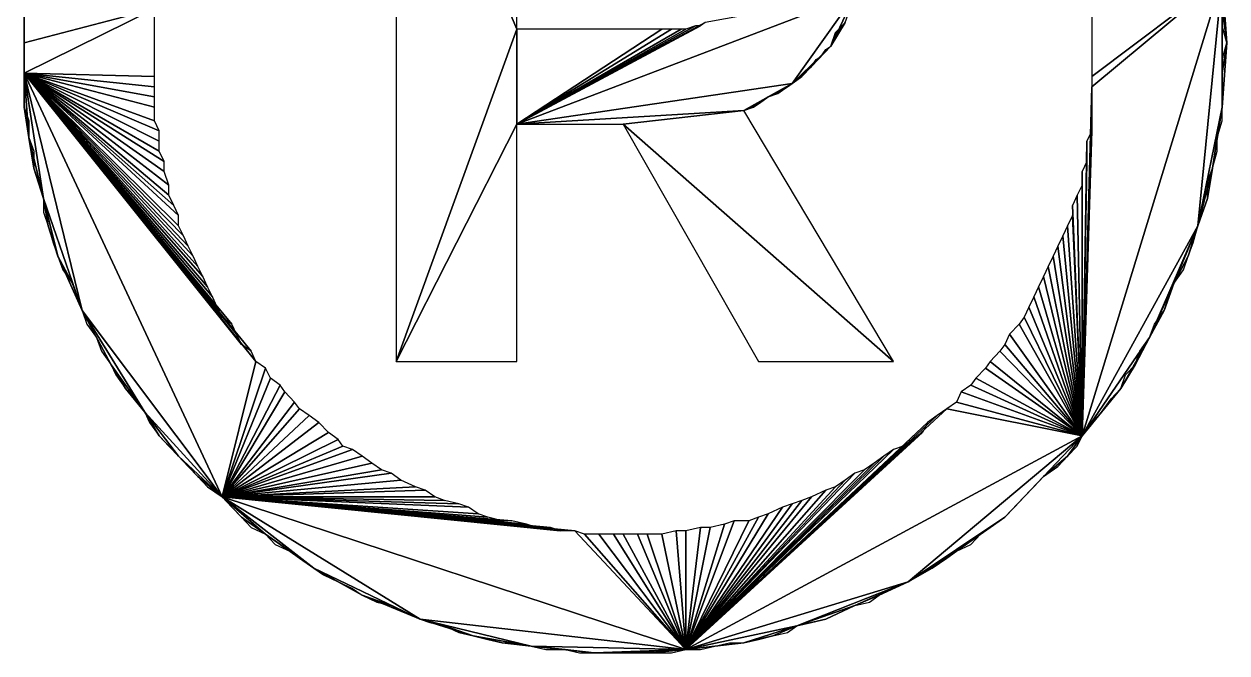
# Model space of a CAD drawing. Header units: millimetres. Extents: x 245 to 2830, y 44 to 1976.
# Drawn here: x 2820.01 to 2829.83, y 110.58 to 115.71 of the extents above; entities that cross this region are included whole.
import ezdxf

# ---------------------------------------------------------------- set-up
doc = ezdxf.new("R2010")
doc.units = ezdxf.units.MM
doc.layers.add('FloorPlan-page-1', color=7, linetype='Continuous')

msp = doc.modelspace()

# ---------------------------------------------------------------- linework, layer by layer
at = {"layer": 'FloorPlan-page-1', "color": 7, "true_color": 0x000000}
for points in [[(2823.045, 117.9913, -0.05), (2823.045, 112.9553, -0.05), (2824.0311, 115.667, -0.05)], [(2823.045, 117.9913, -0.05), (2824.0311, 115.667, -0.05), (2824.0311, 117.2165, -0.05)], [(2820.0077, 116.0821, -0.05), (2820.0077, 115.833, -0.05), (2820.0077, 115.5563, -0.05)], [(2820.0077, 116.0821, -0.05), (2820.0077, 115.5563, -0.05), (2821.0727, 115.833, -0.05)], [(2828.6463, 112.3466, -0.05), (2829.593, 114.0621, -0.05), (2829.7902, 116.0821, -0.05)], [(2828.7252, 115.1966, -0.05), (2828.6463, 112.3466, -0.05), (2829.7902, 116.0821, -0.05)], [(2828.7252, 115.2796, -0.05), (2828.7252, 115.1966, -0.05), (2829.7902, 116.0821, -0.05)], [(2828.7252, 115.833, -0.05), (2828.7252, 115.2796, -0.05), (2829.7902, 116.0821, -0.05)], [(2829.593, 114.0621, -0.05), (2829.7902, 115.0306, -0.05), (2829.7902, 116.0821, -0.05)], [(2829.8297, 115.5563, -0.05), (2829.7902, 115.833, -0.05), (2829.7902, 116.0821, -0.05)], [(2829.7902, 115.0306, -0.05), (2829.8297, 115.5563, -0.05), (2829.7902, 116.0821, -0.05)], [(2824.0311, 114.8922, -0.05), (2826.2795, 115.2243, -0.05), (2826.7923, 115.9437, -0.05)], [(2825.5695, 115.7223, -0.05), (2824.0311, 114.8922, -0.05), (2826.7923, 115.9437, -0.05)], [(2826.2795, 115.2243, -0.05), (2826.5951, 115.5286, -0.05), (2826.7923, 115.9437, -0.05)], [(2826.5951, 115.5286, -0.05), (2826.7134, 115.7223, -0.05), (2826.7923, 115.9437, -0.05)], [(2820.0077, 115.833, -0.05), (2820.0077, 115.6947, -0.05), (2820.0077, 115.5563, -0.05)], [(2820.0077, 115.3073, -0.05), (2821.0727, 115.2796, -0.05), (2821.0727, 115.833, -0.05)], [(2820.0077, 115.5563, -0.05), (2820.0077, 115.3073, -0.05), (2821.0727, 115.833, -0.05)], [(2829.8297, 115.5563, -0.05), (2829.7902, 115.6947, -0.05), (2829.7902, 115.833, -0.05)], [(2825.5695, 115.7223, -0.05), (2825.5301, 115.6947, -0.05), (2824.0311, 114.8922, -0.05)], [(2826.5951, 115.5286, -0.05), (2826.6346, 115.6393, -0.05), (2826.7134, 115.7223, -0.05)], [(2826.6346, 115.6393, -0.05), (2826.674, 115.667, -0.05), (2826.7134, 115.7223, -0.05)], [(2824.0311, 115.667, -0.05), (2823.045, 112.9553, -0.05), (2824.0311, 114.8922, -0.05)], [(2825.4906, 115.6947, -0.05), (2825.4117, 115.667, -0.05), (2824.0311, 114.8922, -0.05)], [(2825.5301, 115.6947, -0.05), (2825.4906, 115.6947, -0.05), (2824.0311, 114.8922, -0.05)], [(2825.2145, 115.667, -0.05), (2824.0311, 115.667, -0.05), (2824.0311, 114.8922, -0.05)], [(2825.2934, 115.667, -0.05), (2825.2145, 115.667, -0.05), (2824.0311, 114.8922, -0.05)], [(2825.3723, 115.667, -0.05), (2825.2934, 115.667, -0.05), (2824.0311, 114.8922, -0.05)], [(2825.4117, 115.667, -0.05), (2825.3723, 115.667, -0.05), (2824.0311, 114.8922, -0.05)], [(2826.5951, 115.5286, -0.05), (2826.6346, 115.584, -0.05), (2826.6346, 115.6393, -0.05)], [(2820.0077, 115.5563, -0.05), (2820.0077, 115.418, -0.05), (2820.0077, 115.3073, -0.05)], [(2826.2795, 115.2243, -0.05), (2826.4373, 115.3626, -0.05), (2826.5951, 115.5286, -0.05)], [(2826.4373, 115.3626, -0.05), (2826.5162, 115.4456, -0.05), (2826.5951, 115.5286, -0.05)], [(2826.5162, 115.4456, -0.05), (2826.5557, 115.501, -0.05), (2826.5951, 115.5286, -0.05)], [(2829.7902, 115.3073, -0.05), (2829.7902, 115.418, -0.05), (2829.8297, 115.5563, -0.05)], [(2829.7902, 115.0306, -0.05), (2829.7902, 115.3073, -0.05), (2829.8297, 115.5563, -0.05)], [(2826.4373, 115.3626, -0.05), (2826.4768, 115.418, -0.05), (2826.5162, 115.4456, -0.05)], [(2826.2795, 115.2243, -0.05), (2826.3584, 115.2796, -0.05), (2826.4373, 115.3626, -0.05)], [(2826.3584, 115.2796, -0.05), (2826.3979, 115.335, -0.05), (2826.4373, 115.3626, -0.05)], [(2821.0727, 115.1966, -0.05), (2821.0727, 115.2796, -0.05), (2820.0077, 115.3073, -0.05)], [(2820.0077, 115.3073, -0.05), (2820.0077, 115.1689, -0.05), (2820.0077, 115.0306, -0.05)], [(2821.0727, 115.1136, -0.05), (2821.0727, 115.1966, -0.05), (2820.0077, 115.3073, -0.05)], [(2820.0077, 115.3073, -0.05), (2820.0077, 115.0306, -0.05), (2820.0471, 114.7815, -0.05)], [(2821.0727, 115.0306, -0.05), (2821.0727, 115.1136, -0.05), (2820.0077, 115.3073, -0.05)], [(2820.0077, 115.3073, -0.05), (2820.0471, 114.7815, -0.05), (2820.1654, 114.2835, -0.05)], [(2821.0727, 114.9199, -0.05), (2821.0727, 115.0306, -0.05), (2820.0077, 115.3073, -0.05)], [(2820.0077, 115.3073, -0.05), (2820.1654, 114.2835, -0.05), (2820.481, 113.3704, -0.05)], [(2821.1121, 114.8369, -0.05), (2821.0727, 114.9199, -0.05), (2820.0077, 115.3073, -0.05)], [(2820.0077, 115.3073, -0.05), (2820.481, 113.3704, -0.05), (2821.6249, 111.8485, -0.05)], [(2821.1121, 114.7539, -0.05), (2821.1121, 114.8369, -0.05), (2820.0077, 115.3073, -0.05)], [(2821.1121, 114.6709, -0.05), (2821.1121, 114.7539, -0.05), (2820.0077, 115.3073, -0.05)], [(2821.1516, 114.5879, -0.05), (2821.1121, 114.6709, -0.05), (2820.0077, 115.3073, -0.05)], [(2821.1516, 114.5048, -0.05), (2821.1516, 114.5879, -0.05), (2820.0077, 115.3073, -0.05)], [(2821.191, 114.3942, -0.05), (2821.1516, 114.5048, -0.05), (2820.0077, 115.3073, -0.05)], [(2821.191, 114.3111, -0.05), (2821.191, 114.3942, -0.05), (2820.0077, 115.3073, -0.05)], [(2821.2305, 114.2281, -0.05), (2821.191, 114.3111, -0.05), (2820.0077, 115.3073, -0.05)], [(2821.2699, 114.1451, -0.05), (2821.2305, 114.2281, -0.05), (2820.0077, 115.3073, -0.05)], [(2821.2699, 114.0621, -0.05), (2821.2699, 114.1451, -0.05), (2820.0077, 115.3073, -0.05)], [(2821.3094, 113.9791, -0.05), (2821.2699, 114.0621, -0.05), (2820.0077, 115.3073, -0.05)], [(2821.3488, 113.8961, -0.05), (2821.3094, 113.9791, -0.05), (2820.0077, 115.3073, -0.05)], [(2821.3883, 113.8131, -0.05), (2821.3488, 113.8961, -0.05), (2820.0077, 115.3073, -0.05)], [(2821.4277, 113.7301, -0.05), (2821.3883, 113.8131, -0.05), (2820.0077, 115.3073, -0.05)], [(2821.4672, 113.6471, -0.05), (2821.4277, 113.7301, -0.05), (2820.0077, 115.3073, -0.05)], [(2821.5066, 113.564, -0.05), (2821.4672, 113.6471, -0.05), (2820.0077, 115.3073, -0.05)], [(2821.546, 113.481, -0.05), (2821.5066, 113.564, -0.05), (2820.0077, 115.3073, -0.05)], [(2821.5855, 113.398, -0.05), (2821.546, 113.481, -0.05), (2820.0077, 115.3073, -0.05)], [(2821.6249, 113.315, -0.05), (2821.5855, 113.398, -0.05), (2820.0077, 115.3073, -0.05)], [(2821.7038, 113.2597, -0.05), (2821.6249, 113.315, -0.05), (2820.0077, 115.3073, -0.05)], [(2821.7433, 113.1767, -0.05), (2821.7038, 113.2597, -0.05), (2820.0077, 115.3073, -0.05)], [(2821.7827, 113.0937, -0.05), (2821.7433, 113.1767, -0.05), (2820.0077, 115.3073, -0.05)], [(2821.8616, 113.0383, -0.05), (2821.7827, 113.0937, -0.05), (2820.0077, 115.3073, -0.05)], [(2821.9011, 112.9553, -0.05), (2821.8616, 113.0383, -0.05), (2820.0077, 115.3073, -0.05)], [(2821.9011, 112.9553, -0.05), (2820.0077, 115.3073, -0.05), (2821.6249, 111.8485, -0.05)], [(2824.0311, 114.8922, -0.05), (2825.8851, 115.0029, -0.05), (2826.2795, 115.2243, -0.05)], [(2825.8851, 115.0029, -0.05), (2826.0823, 115.1136, -0.05), (2826.2795, 115.2243, -0.05)], [(2826.0823, 115.1136, -0.05), (2826.2007, 115.1689, -0.05), (2826.2795, 115.2243, -0.05)], [(2826.2007, 115.1689, -0.05), (2826.2401, 115.1966, -0.05), (2826.2795, 115.2243, -0.05)], [(2826.2795, 115.2243, -0.05), (2826.319, 115.2519, -0.05), (2826.3584, 115.2796, -0.05)], [(2829.7902, 115.0306, -0.05), (2829.7902, 115.1689, -0.05), (2829.7902, 115.3073, -0.05)], [(2826.0823, 115.1136, -0.05), (2826.1612, 115.1413, -0.05), (2826.2007, 115.1689, -0.05)], [(2828.7252, 115.1966, -0.05), (2828.7252, 115.1136, -0.05), (2828.6463, 112.3466, -0.05)], [(2820.0077, 115.0306, -0.05), (2820.0471, 114.9199, -0.05), (2820.0471, 114.7815, -0.05)], [(2825.8851, 115.0029, -0.05), (2826.0034, 115.0582, -0.05), (2826.0823, 115.1136, -0.05)], [(2825.8851, 115.0029, -0.05), (2825.964, 115.0306, -0.05), (2826.0034, 115.0582, -0.05)], [(2826.0034, 115.0582, -0.05), (2826.0429, 115.0859, -0.05), (2826.0823, 115.1136, -0.05)], [(2828.7252, 115.1136, -0.05), (2828.7252, 115.0306, -0.05), (2828.6463, 112.3466, -0.05)], [(2828.7252, 115.0306, -0.05), (2828.7252, 114.9199, -0.05), (2828.6463, 112.3466, -0.05)], [(2829.593, 114.0621, -0.05), (2829.7113, 114.5325, -0.05), (2829.7902, 115.0306, -0.05)], [(2829.7113, 114.5325, -0.05), (2829.7508, 114.7815, -0.05), (2829.7902, 115.0306, -0.05)], [(2829.7508, 114.7815, -0.05), (2829.7902, 114.9199, -0.05), (2829.7902, 115.0306, -0.05)], [(2824.0311, 114.8922, -0.05), (2824.8989, 114.8922, -0.05), (2825.8851, 115.0029, -0.05)], [(2824.8989, 114.8922, -0.05), (2827.1079, 112.9553, -0.05), (2825.8851, 115.0029, -0.05)], [(2828.7252, 114.9199, -0.05), (2828.7252, 114.8369, -0.05), (2828.6463, 112.3466, -0.05)], [(2823.045, 112.9553, -0.05), (2824.0311, 112.9553, -0.05), (2824.0311, 114.8922, -0.05)], [(2824.8989, 114.8922, -0.05), (2826.0034, 112.9553, -0.05), (2827.1079, 112.9553, -0.05)], [(2828.7252, 114.8369, -0.05), (2828.6857, 114.7539, -0.05), (2828.6463, 112.3466, -0.05)], [(2820.0471, 114.7815, -0.05), (2820.0866, 114.6709, -0.05), (2820.0866, 114.5325, -0.05)], [(2820.0471, 114.7815, -0.05), (2820.0866, 114.5325, -0.05), (2820.1654, 114.2835, -0.05)], [(2828.6857, 114.7539, -0.05), (2828.6857, 114.6709, -0.05), (2828.6463, 112.3466, -0.05)], [(2829.7113, 114.5325, -0.05), (2829.7508, 114.6709, -0.05), (2829.7508, 114.7815, -0.05)], [(2828.6857, 114.6709, -0.05), (2828.6857, 114.5879, -0.05), (2828.6463, 112.3466, -0.05)], [(2820.0866, 114.5325, -0.05), (2820.126, 114.4218, -0.05), (2820.1654, 114.2835, -0.05)], [(2828.6857, 114.5879, -0.05), (2828.6463, 114.5048, -0.05), (2828.6463, 112.3466, -0.05)], [(2829.593, 114.0621, -0.05), (2829.6719, 114.2835, -0.05), (2829.7113, 114.5325, -0.05)], [(2829.6719, 114.2835, -0.05), (2829.6719, 114.4218, -0.05), (2829.7113, 114.5325, -0.05)], [(2828.6463, 114.5048, -0.05), (2828.6463, 114.3942, -0.05), (2828.6463, 112.3466, -0.05)], [(2828.6463, 114.3942, -0.05), (2828.6068, 114.3111, -0.05), (2828.6463, 112.3466, -0.05)], [(2820.1654, 114.2835, -0.05), (2820.1654, 114.1728, -0.05), (2820.2049, 114.0621, -0.05)], [(2820.1654, 114.2835, -0.05), (2820.2049, 114.0621, -0.05), (2820.2838, 113.8131, -0.05)], [(2820.1654, 114.2835, -0.05), (2820.2838, 113.8131, -0.05), (2820.481, 113.3704, -0.05)], [(2828.6068, 114.3111, -0.05), (2828.5674, 114.2281, -0.05), (2828.6463, 112.3466, -0.05)], [(2829.593, 114.0621, -0.05), (2829.6324, 114.1728, -0.05), (2829.6719, 114.2835, -0.05)], [(2828.5674, 114.1451, -0.05), (2828.528, 114.0621, -0.05), (2828.6463, 112.3466, -0.05)], [(2828.5674, 114.2281, -0.05), (2828.5674, 114.1451, -0.05), (2828.6463, 112.3466, -0.05)], [(2820.2049, 114.0621, -0.05), (2820.2443, 113.9238, -0.05), (2820.2838, 113.8131, -0.05)], [(2828.528, 114.0621, -0.05), (2828.4885, 113.9791, -0.05), (2828.6463, 112.3466, -0.05)], [(2828.6463, 112.3466, -0.05), (2829.1985, 113.149, -0.05), (2829.593, 114.0621, -0.05)], [(2829.1985, 113.149, -0.05), (2829.3958, 113.5917, -0.05), (2829.593, 114.0621, -0.05)], [(2829.3958, 113.5917, -0.05), (2829.5141, 113.8131, -0.05), (2829.593, 114.0621, -0.05)], [(2829.5141, 113.8131, -0.05), (2829.5535, 113.9238, -0.05), (2829.593, 114.0621, -0.05)], [(2828.4885, 113.9791, -0.05), (2828.4491, 113.8961, -0.05), (2828.6463, 112.3466, -0.05)], [(2828.4491, 113.8961, -0.05), (2828.4096, 113.8131, -0.05), (2828.6463, 112.3466, -0.05)], [(2820.2838, 113.8131, -0.05), (2820.3232, 113.7024, -0.05), (2820.4021, 113.5917, -0.05)], [(2820.2838, 113.8131, -0.05), (2820.4021, 113.5917, -0.05), (2820.481, 113.3704, -0.05)], [(2828.4096, 113.8131, -0.05), (2828.3702, 113.7301, -0.05), (2828.6463, 112.3466, -0.05)], [(2829.3958, 113.5917, -0.05), (2829.4747, 113.7024, -0.05), (2829.5141, 113.8131, -0.05)], [(2828.3307, 113.6471, -0.05), (2828.2913, 113.564, -0.05), (2828.6463, 112.3466, -0.05)], [(2828.3702, 113.7301, -0.05), (2828.3307, 113.6471, -0.05), (2828.6463, 112.3466, -0.05)], [(2820.4021, 113.5917, -0.05), (2820.4416, 113.481, -0.05), (2820.481, 113.3704, -0.05)], [(2828.2913, 113.564, -0.05), (2828.2518, 113.481, -0.05), (2828.6463, 112.3466, -0.05)], [(2829.1985, 113.149, -0.05), (2829.3169, 113.3704, -0.05), (2829.3958, 113.5917, -0.05)], [(2829.3169, 113.3704, -0.05), (2829.3563, 113.481, -0.05), (2829.3958, 113.5917, -0.05)], [(2828.2518, 113.481, -0.05), (2828.2124, 113.398, -0.05), (2828.6463, 112.3466, -0.05)], [(2820.481, 113.3704, -0.05), (2820.5205, 113.2597, -0.05), (2820.5994, 113.149, -0.05)], [(2820.481, 113.3704, -0.05), (2820.5994, 113.149, -0.05), (2820.7177, 112.9276, -0.05)], [(2820.481, 113.3704, -0.05), (2820.7177, 112.9276, -0.05), (2820.9938, 112.5402, -0.05)], [(2820.481, 113.3704, -0.05), (2820.9938, 112.5402, -0.05), (2821.6249, 111.8485, -0.05)], [(2828.2124, 113.398, -0.05), (2828.1729, 113.315, -0.05), (2828.6463, 112.3466, -0.05)], [(2829.1985, 113.149, -0.05), (2829.238, 113.2597, -0.05), (2829.3169, 113.3704, -0.05)], [(2828.1335, 113.2597, -0.05), (2828.0546, 113.1767, -0.05), (2828.6463, 112.3466, -0.05)], [(2828.1729, 113.315, -0.05), (2828.1335, 113.2597, -0.05), (2828.6463, 112.3466, -0.05)], [(2828.0546, 113.1767, -0.05), (2828.0152, 113.0937, -0.05), (2828.6463, 112.3466, -0.05)], [(2820.5994, 113.149, -0.05), (2820.6388, 113.0383, -0.05), (2820.7177, 112.9276, -0.05)], [(2828.0152, 113.0937, -0.05), (2827.9757, 113.0383, -0.05), (2828.6463, 112.3466, -0.05)], [(2828.6463, 112.3466, -0.05), (2828.9619, 112.7339, -0.05), (2829.1985, 113.149, -0.05)], [(2828.9619, 112.7339, -0.05), (2829.0802, 112.9276, -0.05), (2829.1985, 113.149, -0.05)], [(2829.0802, 112.9276, -0.05), (2829.1196, 113.0383, -0.05), (2829.1985, 113.149, -0.05)], [(2821.98, 112.9, -0.05), (2821.9011, 112.9553, -0.05), (2821.6249, 111.8485, -0.05)], [(2827.8968, 112.9553, -0.05), (2827.8574, 112.9, -0.05), (2828.6463, 112.3466, -0.05)], [(2827.9757, 113.0383, -0.05), (2827.8968, 112.9553, -0.05), (2828.6463, 112.3466, -0.05)], [(2820.7177, 112.9276, -0.05), (2820.7571, 112.8446, -0.05), (2820.836, 112.7339, -0.05)], [(2820.7177, 112.9276, -0.05), (2820.836, 112.7339, -0.05), (2820.9938, 112.5402, -0.05)], [(2822.0194, 112.817, -0.05), (2821.98, 112.9, -0.05), (2821.6249, 111.8485, -0.05)], [(2827.8574, 112.9, -0.05), (2827.7785, 112.817, -0.05), (2828.6463, 112.3466, -0.05)], [(2828.9619, 112.7339, -0.05), (2829.0013, 112.8446, -0.05), (2829.0802, 112.9276, -0.05)], [(2822.0983, 112.7616, -0.05), (2822.0194, 112.817, -0.05), (2821.6249, 111.8485, -0.05)], [(2822.1377, 112.7063, -0.05), (2822.0983, 112.7616, -0.05), (2821.6249, 111.8485, -0.05)], [(2827.739, 112.7616, -0.05), (2827.6601, 112.7063, -0.05), (2828.6463, 112.3466, -0.05)], [(2827.7785, 112.817, -0.05), (2827.739, 112.7616, -0.05), (2828.6463, 112.3466, -0.05)], [(2820.836, 112.7339, -0.05), (2820.9149, 112.6509, -0.05), (2820.9938, 112.5402, -0.05)], [(2822.2166, 112.6233, -0.05), (2822.1377, 112.7063, -0.05), (2821.6249, 111.8485, -0.05)], [(2827.6601, 112.7063, -0.05), (2827.6207, 112.6233, -0.05), (2828.6463, 112.3466, -0.05)], [(2828.6463, 112.3466, -0.05), (2828.8041, 112.5402, -0.05), (2828.9619, 112.7339, -0.05)], [(2828.8041, 112.5402, -0.05), (2828.883, 112.6509, -0.05), (2828.9619, 112.7339, -0.05)], [(2822.2561, 112.5679, -0.05), (2822.2166, 112.6233, -0.05), (2821.6249, 111.8485, -0.05)], [(2822.335, 112.5126, -0.05), (2822.2561, 112.5679, -0.05), (2821.6249, 111.8485, -0.05)], [(2827.5418, 112.5679, -0.05), (2827.4629, 112.5126, -0.05), (2825.4117, 110.6033, -0.05)], [(2827.5418, 112.5679, -0.05), (2825.4117, 110.6033, -0.05), (2828.6463, 112.3466, -0.05)], [(2827.6207, 112.6233, -0.05), (2827.5418, 112.5679, -0.05), (2828.6463, 112.3466, -0.05)], [(2820.9938, 112.5402, -0.05), (2821.0333, 112.4572, -0.05), (2821.1121, 112.3466, -0.05)], [(2820.9938, 112.5402, -0.05), (2821.1121, 112.3466, -0.05), (2821.2699, 112.1805, -0.05)], [(2820.9938, 112.5402, -0.05), (2821.2699, 112.1805, -0.05), (2821.6249, 111.8485, -0.05)], [(2822.4139, 112.4572, -0.05), (2822.335, 112.5126, -0.05), (2821.6249, 111.8485, -0.05)], [(2827.4629, 112.5126, -0.05), (2827.384, 112.4572, -0.05), (2825.4117, 110.6033, -0.05)], [(2828.6463, 112.3466, -0.05), (2828.7252, 112.4572, -0.05), (2828.8041, 112.5402, -0.05)], [(2822.4927, 112.3742, -0.05), (2822.4139, 112.4572, -0.05), (2821.6249, 111.8485, -0.05)], [(2822.5716, 112.3189, -0.05), (2822.4927, 112.3742, -0.05), (2821.6249, 111.8485, -0.05)], [(2827.384, 112.4572, -0.05), (2827.3446, 112.3742, -0.05), (2825.4117, 110.6033, -0.05)], [(2827.3446, 112.3742, -0.05), (2827.2657, 112.3189, -0.05), (2825.4117, 110.6033, -0.05)], [(2821.1121, 112.3466, -0.05), (2821.191, 112.2635, -0.05), (2821.2699, 112.1805, -0.05)], [(2822.6111, 112.2635, -0.05), (2822.5716, 112.3189, -0.05), (2821.6249, 111.8485, -0.05)], [(2825.4117, 110.6033, -0.05), (2827.2262, 111.1567, -0.05), (2828.6463, 112.3466, -0.05)], [(2827.2657, 112.3189, -0.05), (2827.1868, 112.2635, -0.05), (2825.4117, 110.6033, -0.05)], [(2827.2262, 111.1567, -0.05), (2828.0152, 111.6825, -0.05), (2828.6463, 112.3466, -0.05)], [(2828.0152, 111.6825, -0.05), (2828.3307, 112.0145, -0.05), (2828.6463, 112.3466, -0.05)], [(2828.3307, 112.0145, -0.05), (2828.528, 112.1805, -0.05), (2828.6463, 112.3466, -0.05)], [(2828.528, 112.1805, -0.05), (2828.6068, 112.2635, -0.05), (2828.6463, 112.3466, -0.05)], [(2821.2699, 112.1805, -0.05), (2821.3488, 112.0975, -0.05), (2821.4277, 112.0145, -0.05)], [(2821.2699, 112.1805, -0.05), (2821.4277, 112.0145, -0.05), (2821.6249, 111.8485, -0.05)], [(2822.69, 112.2359, -0.05), (2822.6111, 112.2635, -0.05), (2821.6249, 111.8485, -0.05)], [(2822.7689, 112.1805, -0.05), (2822.69, 112.2359, -0.05), (2821.6249, 111.8485, -0.05)], [(2822.8478, 112.1252, -0.05), (2822.7689, 112.1805, -0.05), (2821.6249, 111.8485, -0.05)], [(2827.1868, 112.2635, -0.05), (2827.1079, 112.2359, -0.05), (2825.4117, 110.6033, -0.05)], [(2827.1079, 112.2359, -0.05), (2827.029, 112.1805, -0.05), (2825.4117, 110.6033, -0.05)], [(2827.029, 112.1805, -0.05), (2826.9501, 112.1252, -0.05), (2825.4117, 110.6033, -0.05)], [(2828.3307, 112.0145, -0.05), (2828.4491, 112.0975, -0.05), (2828.528, 112.1805, -0.05)], [(2822.9267, 112.0699, -0.05), (2822.8478, 112.1252, -0.05), (2821.6249, 111.8485, -0.05)], [(2823.0055, 112.0422, -0.05), (2822.9267, 112.0699, -0.05), (2821.6249, 111.8485, -0.05)], [(2826.9501, 112.1252, -0.05), (2826.8712, 112.0699, -0.05), (2825.4117, 110.6033, -0.05)], [(2826.8712, 112.0699, -0.05), (2826.7923, 112.0422, -0.05), (2825.4117, 110.6033, -0.05)], [(2821.4277, 112.0145, -0.05), (2821.5066, 111.9315, -0.05), (2821.6249, 111.8485, -0.05)], [(2823.0844, 111.9868, -0.05), (2823.0055, 112.0422, -0.05), (2821.6249, 111.8485, -0.05)], [(2823.2028, 111.9315, -0.05), (2823.0844, 111.9868, -0.05), (2821.6249, 111.8485, -0.05)], [(2826.7923, 112.0422, -0.05), (2826.7134, 111.9868, -0.05), (2825.4117, 110.6033, -0.05)], [(2826.7134, 111.9868, -0.05), (2826.6346, 111.9315, -0.05), (2825.4117, 110.6033, -0.05)], [(2828.0152, 111.6825, -0.05), (2828.1729, 111.8485, -0.05), (2828.3307, 112.0145, -0.05)], [(2828.1729, 111.8485, -0.05), (2828.2518, 111.9315, -0.05), (2828.3307, 112.0145, -0.05)], [(2823.2817, 111.9038, -0.05), (2823.2028, 111.9315, -0.05), (2821.6249, 111.8485, -0.05)], [(2823.3606, 111.8485, -0.05), (2823.2817, 111.9038, -0.05), (2821.6249, 111.8485, -0.05)], [(2826.6346, 111.9315, -0.05), (2826.5557, 111.9038, -0.05), (2825.4117, 110.6033, -0.05)], [(2826.5557, 111.9038, -0.05), (2826.4373, 111.8485, -0.05), (2825.4117, 110.6033, -0.05)], [(2821.6249, 111.8485, -0.05), (2821.7038, 111.7655, -0.05), (2821.7827, 111.6825, -0.05)], [(2821.6249, 111.8485, -0.05), (2821.7827, 111.6825, -0.05), (2821.98, 111.5441, -0.05)], [(2821.6249, 111.8485, -0.05), (2821.98, 111.5441, -0.05), (2822.3744, 111.2674, -0.05)], [(2821.6249, 111.8485, -0.05), (2822.3744, 111.2674, -0.05), (2823.2422, 110.8524, -0.05)], [(2821.6249, 111.8485, -0.05), (2823.2422, 110.8524, -0.05), (2825.4117, 110.6033, -0.05)], [(2823.4394, 111.8208, -0.05), (2823.3606, 111.8485, -0.05), (2821.6249, 111.8485, -0.05)], [(2823.5578, 111.7931, -0.05), (2823.4394, 111.8208, -0.05), (2821.6249, 111.8485, -0.05)], [(2823.6367, 111.7655, -0.05), (2823.5578, 111.7931, -0.05), (2821.6249, 111.8485, -0.05)], [(2823.7156, 111.7101, -0.05), (2823.6367, 111.7655, -0.05), (2821.6249, 111.8485, -0.05)], [(2823.7945, 111.6825, -0.05), (2823.7156, 111.7101, -0.05), (2821.6249, 111.8485, -0.05)], [(2823.9128, 111.6548, -0.05), (2823.7945, 111.6825, -0.05), (2821.6249, 111.8485, -0.05)], [(2823.9917, 111.6548, -0.05), (2823.9128, 111.6548, -0.05), (2821.6249, 111.8485, -0.05)], [(2824.11, 111.6271, -0.05), (2823.9917, 111.6548, -0.05), (2821.6249, 111.8485, -0.05)], [(2824.1889, 111.5995, -0.05), (2824.11, 111.6271, -0.05), (2821.6249, 111.8485, -0.05)], [(2824.3073, 111.5995, -0.05), (2824.1889, 111.5995, -0.05), (2821.6249, 111.8485, -0.05)], [(2824.3861, 111.5718, -0.05), (2824.3073, 111.5995, -0.05), (2821.6249, 111.8485, -0.05)], [(2824.5045, 111.5718, -0.05), (2824.3861, 111.5718, -0.05), (2821.6249, 111.8485, -0.05)], [(2824.5045, 111.5718, -0.05), (2821.6249, 111.8485, -0.05), (2825.4117, 110.6033, -0.05)], [(2826.4373, 111.8485, -0.05), (2826.3584, 111.8208, -0.05), (2825.4117, 110.6033, -0.05)], [(2826.3584, 111.8208, -0.05), (2826.2795, 111.7931, -0.05), (2825.4117, 110.6033, -0.05)], [(2826.2795, 111.7931, -0.05), (2826.2007, 111.7655, -0.05), (2825.4117, 110.6033, -0.05)], [(2828.0152, 111.6825, -0.05), (2828.094, 111.7655, -0.05), (2828.1729, 111.8485, -0.05)], [(2821.7827, 111.6825, -0.05), (2821.8616, 111.5995, -0.05), (2821.98, 111.5441, -0.05)], [(2826.2007, 111.7655, -0.05), (2826.0823, 111.7101, -0.05), (2825.4117, 110.6033, -0.05)], [(2826.0823, 111.7101, -0.05), (2826.0034, 111.6825, -0.05), (2825.4117, 110.6033, -0.05)], [(2826.0034, 111.6825, -0.05), (2825.9245, 111.6548, -0.05), (2825.4117, 110.6033, -0.05)], [(2827.2262, 111.1567, -0.05), (2827.6207, 111.4058, -0.05), (2828.0152, 111.6825, -0.05)], [(2827.6207, 111.4058, -0.05), (2827.8179, 111.5441, -0.05), (2828.0152, 111.6825, -0.05)], [(2827.8179, 111.5441, -0.05), (2827.8968, 111.5995, -0.05), (2828.0152, 111.6825, -0.05)], [(2825.8062, 111.6548, -0.05), (2825.7273, 111.6271, -0.05), (2825.4117, 110.6033, -0.05)], [(2825.9245, 111.6548, -0.05), (2825.8062, 111.6548, -0.05), (2825.4117, 110.6033, -0.05)], [(2825.7273, 111.6271, -0.05), (2825.609, 111.5995, -0.05), (2825.4117, 110.6033, -0.05)], [(2825.5301, 111.5995, -0.05), (2825.4117, 111.5718, -0.05), (2825.4117, 110.6033, -0.05)], [(2825.609, 111.5995, -0.05), (2825.5301, 111.5995, -0.05), (2825.4117, 110.6033, -0.05)], [(2821.98, 111.5441, -0.05), (2822.0588, 111.4611, -0.05), (2822.1772, 111.4058, -0.05)], [(2821.98, 111.5441, -0.05), (2822.1772, 111.4058, -0.05), (2822.3744, 111.2674, -0.05)], [(2824.5834, 111.5441, -0.05), (2824.5045, 111.5718, -0.05), (2825.4117, 110.6033, -0.05)], [(2824.7017, 111.5441, -0.05), (2824.5834, 111.5441, -0.05), (2825.4117, 110.6033, -0.05)], [(2824.82, 111.5441, -0.05), (2824.7017, 111.5441, -0.05), (2825.4117, 110.6033, -0.05)], [(2824.8989, 111.5441, -0.05), (2824.82, 111.5441, -0.05), (2825.4117, 110.6033, -0.05)], [(2825.0173, 111.5441, -0.05), (2824.8989, 111.5441, -0.05), (2825.4117, 110.6033, -0.05)], [(2825.0962, 111.5441, -0.05), (2825.0173, 111.5441, -0.05), (2825.4117, 110.6033, -0.05)], [(2825.2145, 111.5441, -0.05), (2825.0962, 111.5441, -0.05), (2825.4117, 110.6033, -0.05)], [(2825.3328, 111.5718, -0.05), (2825.2145, 111.5441, -0.05), (2825.4117, 110.6033, -0.05)], [(2825.4117, 111.5718, -0.05), (2825.3328, 111.5718, -0.05), (2825.4117, 110.6033, -0.05)], [(2827.6207, 111.4058, -0.05), (2827.739, 111.4611, -0.05), (2827.8179, 111.5441, -0.05)], [(2822.1772, 111.4058, -0.05), (2822.2561, 111.3504, -0.05), (2822.3744, 111.2674, -0.05)], [(2827.2262, 111.1567, -0.05), (2827.4235, 111.2674, -0.05), (2827.6207, 111.4058, -0.05)], [(2827.4235, 111.2674, -0.05), (2827.5418, 111.3504, -0.05), (2827.6207, 111.4058, -0.05)], [(2822.3744, 111.2674, -0.05), (2822.4533, 111.2121, -0.05), (2822.5716, 111.1567, -0.05)], [(2822.3744, 111.2674, -0.05), (2822.5716, 111.1567, -0.05), (2822.7689, 111.046, -0.05)], [(2822.3744, 111.2674, -0.05), (2822.7689, 111.046, -0.05), (2823.2422, 110.8524, -0.05)], [(2827.2262, 111.1567, -0.05), (2827.3051, 111.2121, -0.05), (2827.4235, 111.2674, -0.05)], [(2822.5716, 111.1567, -0.05), (2822.69, 111.1014, -0.05), (2822.7689, 111.046, -0.05)], [(2825.4117, 110.6033, -0.05), (2826.319, 110.797, -0.05), (2827.2262, 111.1567, -0.05)], [(2826.319, 110.797, -0.05), (2826.7923, 110.963, -0.05), (2827.2262, 111.1567, -0.05)], [(2826.7923, 110.963, -0.05), (2826.9896, 111.046, -0.05), (2827.2262, 111.1567, -0.05)], [(2826.9896, 111.046, -0.05), (2827.1079, 111.1014, -0.05), (2827.2262, 111.1567, -0.05)], [(2822.7689, 111.046, -0.05), (2822.8872, 110.9907, -0.05), (2823.0055, 110.963, -0.05)], [(2822.7689, 111.046, -0.05), (2823.0055, 110.963, -0.05), (2823.2422, 110.8524, -0.05)], [(2826.7923, 110.963, -0.05), (2826.9107, 110.9907, -0.05), (2826.9896, 111.046, -0.05)], [(2823.0055, 110.963, -0.05), (2823.1239, 110.9077, -0.05), (2823.2422, 110.8524, -0.05)], [(2826.319, 110.797, -0.05), (2826.5557, 110.8524, -0.05), (2826.7923, 110.963, -0.05)], [(2826.5557, 110.8524, -0.05), (2826.674, 110.9077, -0.05), (2826.7923, 110.963, -0.05)], [(2823.2422, 110.8524, -0.05), (2823.3211, 110.8247, -0.05), (2823.4394, 110.797, -0.05)], [(2823.2422, 110.8524, -0.05), (2823.4394, 110.797, -0.05), (2823.6761, 110.714, -0.05)], [(2823.2422, 110.8524, -0.05), (2823.6761, 110.714, -0.05), (2824.1495, 110.631, -0.05)], [(2823.2422, 110.8524, -0.05), (2824.1495, 110.631, -0.05), (2825.4117, 110.6033, -0.05)], [(2823.4394, 110.797, -0.05), (2823.5578, 110.7417, -0.05), (2823.6761, 110.714, -0.05)], [(2825.4117, 110.6033, -0.05), (2825.8851, 110.6587, -0.05), (2826.319, 110.797, -0.05)], [(2825.8851, 110.6587, -0.05), (2826.1218, 110.714, -0.05), (2826.319, 110.797, -0.05)], [(2826.1218, 110.714, -0.05), (2826.2401, 110.7417, -0.05), (2826.319, 110.797, -0.05)], [(2826.319, 110.797, -0.05), (2826.4373, 110.8247, -0.05), (2826.5557, 110.8524, -0.05)], [(2823.6761, 110.714, -0.05), (2823.7945, 110.6863, -0.05), (2823.9128, 110.6587, -0.05)], [(2823.6761, 110.714, -0.05), (2823.9128, 110.6587, -0.05), (2824.1495, 110.631, -0.05)], [(2825.8851, 110.6587, -0.05), (2826.0034, 110.6863, -0.05), (2826.1218, 110.714, -0.05)], [(2823.9128, 110.6587, -0.05), (2824.0311, 110.6587, -0.05), (2824.1495, 110.631, -0.05)], [(2824.1495, 110.631, -0.05), (2824.2678, 110.6033, -0.05), (2824.4256, 110.6033, -0.05)], [(2824.1495, 110.631, -0.05), (2824.4256, 110.6033, -0.05), (2824.6623, 110.5757, -0.05)], [(2824.1495, 110.631, -0.05), (2824.6623, 110.5757, -0.05), (2825.4117, 110.6033, -0.05)], [(2824.4256, 110.6033, -0.05), (2824.5439, 110.5757, -0.05), (2824.6623, 110.5757, -0.05)], [(2824.6623, 110.5757, -0.05), (2824.8989, 110.5757, -0.05), (2825.4117, 110.6033, -0.05)], [(2824.8989, 110.5757, -0.05), (2825.1356, 110.5757, -0.05), (2825.4117, 110.6033, -0.05)], [(2825.1356, 110.5757, -0.05), (2825.2934, 110.5757, -0.05), (2825.4117, 110.6033, -0.05)], [(2825.4117, 110.6033, -0.05), (2825.6484, 110.631, -0.05), (2825.8851, 110.6587, -0.05)], [(2825.4117, 110.6033, -0.05), (2825.5301, 110.6033, -0.05), (2825.6484, 110.631, -0.05)], [(2825.6484, 110.631, -0.05), (2825.7667, 110.6587, -0.05), (2825.8851, 110.6587, -0.05)], [(2824.6623, 110.5757, -0.05), (2824.7806, 110.5757, -0.05), (2824.8989, 110.5757, -0.05)], [(2824.8989, 110.5757, -0.05), (2825.0173, 110.5757, -0.05), (2825.1356, 110.5757, -0.05)]]:
    msp.add_3dface(points, dxfattribs=at)

doc.saveas('drawing.dxf')
